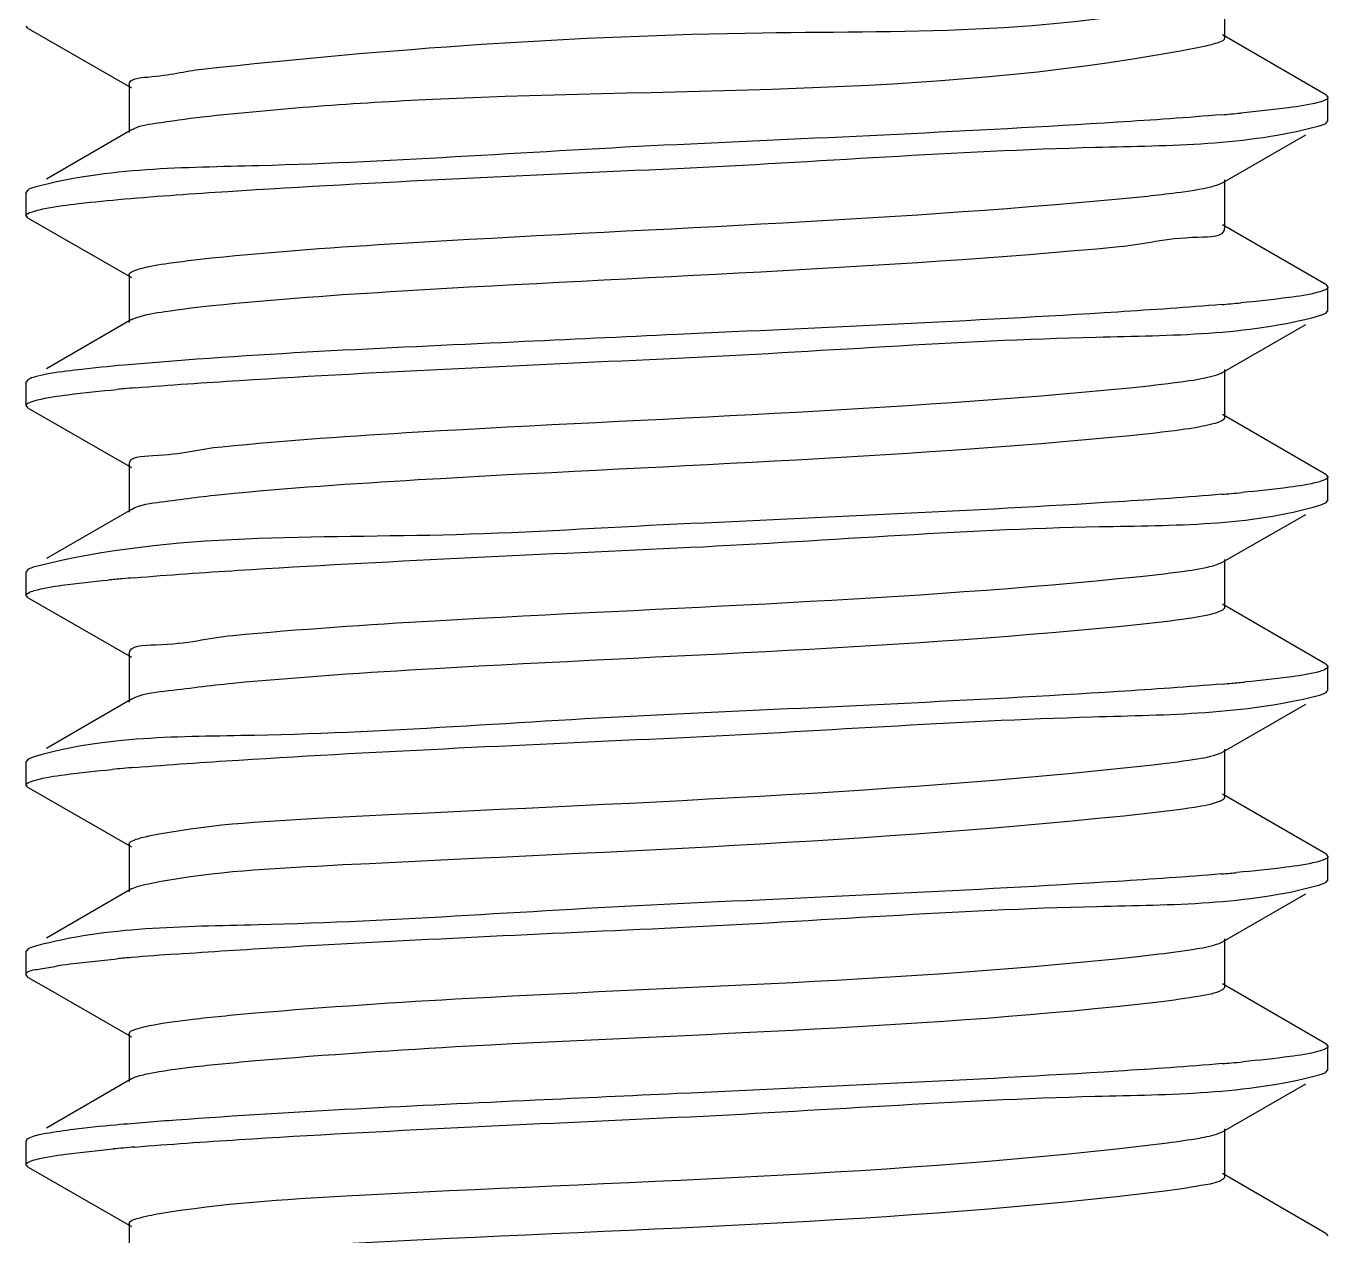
# Model space of a CAD drawing. Extents: x 1247970 to 1725648, y 860327 to 1277876.
# Drawn here: x 1318366.8 to 1318427.9, y 1200254.5 to 1200311.3 of the extents above; entities that cross this region are included whole.
import ezdxf

# ---------------------------------------------------------------- set-up
doc = ezdxf.new("R2010")
doc.units = 0
doc.header["$LTSCALE"] = 1000
doc.header["$MEASUREMENT"] = 0
doc.layers.get('0').update_dxf_attribs({"color": 254})
doc.layers.add('TK', color=4, linetype='Continuous')

# ---------------------------------------------------------------- blocks, each defined once
blk = doc.blocks.new('A$C7BF01818')
at = {"linetype": 'Continuous'}
for p, q in [((-2240.63, 6821.267), (-2240.63, 6823.506)), ((-2296.778, 6821.702), (-2296.878, 6821.817)), ((-2296.778, 6821.702), (-2291.924, 6818.916)), ((-2235.892, 6818.588), (-2240.746, 6821.402)), ((-2292.042, 6819.052), (-2292.042, 6816.813)), ((-2235.892, 6818.588), (-2235.794, 6818.475)), ((-2235.794, 6817.363), (-2235.794, 6818.475)), ((-2235.894, 6817.248), (-2235.794, 6817.363)), ((-2291.926, 6816.948), (-2295.917, 6814.634)), ((-2240.749, 6814.462), (-2236.83, 6816.712)), ((-2296.78, 6814.134), (-2296.878, 6814.021)), ((-2240.63, 6812.359), (-2240.63, 6814.598)), ((-2296.878, 6812.909), (-2296.878, 6814.021)), ((-2296.778, 6812.794), (-2296.878, 6812.909)), ((-2296.778, 6812.794), (-2291.924, 6810.008)), ((-2235.892, 6809.68), (-2240.746, 6812.494)), ((-2292.042, 6810.144), (-2292.042, 6807.904)), ((-2235.892, 6809.68), (-2235.794, 6809.567)), ((-2235.794, 6808.455), (-2235.794, 6809.567)), ((-2291.926, 6808.04), (-2295.917, 6805.726)), ((-2291.926, 6808.04), (-2291.688, 6808.14)), ((-2235.894, 6808.34), (-2235.794, 6808.455)), ((-2240.749, 6805.554), (-2236.83, 6807.804)), ((-2240.63, 6803.45), (-2240.63, 6805.69)), ((-2296.78, 6805.226), (-2296.878, 6805.113)), ((-2296.878, 6804.001), (-2296.878, 6805.113)), ((-2296.778, 6803.886), (-2296.878, 6804.002)), ((-2296.778, 6803.886), (-2291.924, 6801.1)), ((-2235.892, 6800.772), (-2240.746, 6803.585)), ((-2292.042, 6801.236), (-2292.042, 6798.996)), ((-2235.892, 6800.772), (-2235.794, 6800.659)), ((-2235.794, 6799.547), (-2235.794, 6800.658)), ((-2236.178, 6799.322), (-2235.895, 6799.432)), ((-2235.894, 6799.432), (-2235.794, 6799.548)), ((-2291.926, 6799.131), (-2295.917, 6796.818)), ((-2240.749, 6796.646), (-2236.83, 6798.896)), ((-2241.015, 6796.536), (-2240.749, 6796.646)), ((-2240.63, 6794.542), (-2240.63, 6796.782)), ((-2296.78, 6796.318), (-2296.878, 6796.205)), ((-2296.878, 6795.093), (-2296.878, 6796.204)), ((-2296.778, 6794.978), (-2296.878, 6795.093)), ((-2296.778, 6794.978), (-2291.924, 6792.192)), ((-2235.892, 6791.864), (-2240.746, 6794.677)), ((-2292.042, 6792.328), (-2292.042, 6790.088)), ((-2235.892, 6791.864), (-2235.794, 6791.751)), ((-2235.794, 6790.639), (-2235.794, 6791.75)), ((-2235.894, 6790.524), (-2235.794, 6790.638)), ((-2291.926, 6790.223), (-2295.917, 6787.91)), ((-2240.749, 6787.738), (-2236.83, 6789.988)), ((-2240.63, 6785.634), (-2240.63, 6787.874)), ((-2296.78, 6787.41), (-2296.878, 6787.296)), ((-2296.878, 6786.185), (-2296.878, 6787.296)), ((-2296.494, 6787.522), (-2296.779, 6787.41)), ((-2240.879, 6787.677), (-2240.749, 6787.738)), ((-2296.778, 6786.07), (-2296.878, 6786.185)), ((-2296.778, 6786.07), (-2291.924, 6783.284)), ((-2235.892, 6782.956), (-2240.746, 6785.769)), ((-2292.042, 6783.42), (-2292.042, 6781.18)), ((-2235.892, 6782.956), (-2235.794, 6782.842)), ((-2235.794, 6781.731), (-2235.794, 6782.842)), ((-2235.894, 6781.616), (-2235.794, 6781.731)), ((-2291.926, 6781.315), (-2295.917, 6779.002)), ((-2240.749, 6778.83), (-2236.83, 6781.08)), ((-2236.228, 6781.492), (-2235.895, 6781.616)), ((-2240.895, 6778.762), (-2240.749, 6778.83)), ((-2240.63, 6776.726), (-2240.63, 6778.966)), ((-2296.78, 6778.502), (-2296.878, 6778.388)), ((-2296.878, 6777.277), (-2296.878, 6778.388)), ((-2294.801, 6777.803), (-2292.598, 6778.036)), ((-2296.778, 6777.162), (-2296.878, 6777.277)), ((-2296.778, 6777.162), (-2295.843, 6776.625)), ((-2235.892, 6774.048), (-2240.746, 6776.861)), ((-2295.843, 6776.625), (-2291.924, 6774.376)), ((-2292.042, 6774.512), (-2292.042, 6772.272)), ((-2235.892, 6774.048), (-2235.794, 6773.934)), ((-2235.794, 6772.823), (-2235.794, 6773.934)), ((-2235.894, 6772.708), (-2235.794, 6772.823)), ((-2291.926, 6772.407), (-2295.917, 6770.094)), ((-2240.749, 6769.922), (-2236.83, 6772.171)), ((-2296.845, 6769.547), (-2296.878, 6769.48)), ((-2296.878, 6768.369), (-2296.878, 6769.48)), ((-2296.78, 6769.594), (-2296.845, 6769.547)), ((-2240.917, 6769.846), (-2240.749, 6769.922)), ((-2240.63, 6767.818), (-2240.63, 6770.058)), ((-2296.778, 6768.254), (-2296.878, 6768.369)), ((-2296.778, 6768.254), (-2291.924, 6765.467)), ((-2235.892, 6765.14), (-2240.746, 6767.953)), ((-2292.042, 6765.604), (-2292.042, 6763.364)), ((-2235.892, 6765.14), (-2235.794, 6765.026))]:
    blk.add_line(p, q, dxfattribs=at)
for centre, radius, start, end in [((-2249.48, 6921.148), 103.86, 275.0417, 275.30065), ((-2251.023, 6938.6), 121.38, 274.84407, 275.04297), ((-2251.021, 6929.671), 121.359, 274.84415, 275.04351), ((-2249.468, 6912.107), 103.726, 275.04216, 275.30418), ((-2282.829, 6697.29), 107.914, 95.02297, 95.20135), ((-2281.331, 6680.199), 125.071, 94.77787, 95.02114), ((-2250.997, 6920.489), 121.083, 274.84691, 275.04834), ((-2249.375, 6902.166), 102.689, 275.04638, 275.33159), ((-2283.666, 6697.634), 98.624, 95.06146, 95.44465), ((-2281.557, 6673.907), 122.444, 94.8025, 95.06503), ((-2250.896, 6910.419), 119.917, 274.85926, 275.0675), ((-2249.016, 6889.313), 98.728, 275.06259, 275.43996), ((-2283.292, 6684.615), 102.752, 95.04463, 95.33154), ((-2281.456, 6663.829), 123.619, 94.79123, 95.04516), ((-2251.129, 6904.195), 122.612, 274.831, 275.02391), ((-2249.843, 6889.549), 107.909, 275.02444, 275.19997), ((-2282.101, 6662.496), 116.017, 94.86218, 95.19121), ((-2277.545, 6607.946), 170.756, 94.12612, 94.83393), ((-2250.974, 6893.5), 120.818, 274.84961, 275.05295), ((-2249.286, 6874.461), 101.704, 275.05035, 275.35807), ((-2283.193, 6665.705), 103.85, 95.04025, 95.30245), ((-2281.434, 6645.762), 123.87, 94.78939, 95.04017)]:
    blk.add_arc(centre, radius, start, end, dxfattribs=at)
for points, knots in [([(-2288.611, 6819.793), (-2279.885, 6820.758), (-2264.145, 6821.867), (-2248.025, 6821.394), (-2241.193, 6823.209)], [0, 0, 0, 0, 0.553969, 1, 1, 1, 1]), ([(-2288.611, 6817.554), (-2285.018, 6817.951), (-2269.359, 6819.097), (-2253.454, 6818.473), (-2241.6, 6820.876)], [0, 0, 0, 0, 0.230052, 1, 1, 1, 1]), ([(-2241.6, 6820.876), (-2241.354, 6820.926), (-2241.067, 6820.992), (-2240.632, 6821.162), (-2240.631, 6821.267)], [0, 0, 0, 0, 0.706103, 1, 1, 1, 1]), ([(-2292.041, 6819.052), (-2292.043, 6819.368), (-2290.288, 6819.447), (-2289.467, 6819.699), (-2288.611, 6819.793)], [0, 0, 0, 0, 0.268366, 1, 1, 1, 1]), ([(-2235.795, 6818.475), (-2235.795, 6818.418), (-2235.986, 6818.298), (-2236.141, 6818.258), (-2236.261, 6818.227)], [0, 0, 0, 0, 0.314668, 1, 1, 1, 1]), ([(-2236.261, 6818.227), (-2236.712, 6818.106), (-2237.924, 6817.932), (-2239.135, 6817.802), (-2239.885, 6817.732)], [0, 0, 0, 0, 0.382668, 1, 1, 1, 1]), ([(-2291.926, 6816.948), (-2291.596, 6817.139), (-2290.445, 6817.303), (-2289.351, 6817.472), (-2288.611, 6817.554)], [0, 0, 0, 0, 0.338429, 1, 1, 1, 1]), ([(-2240.773, 6817.654), (-2242.399, 6817.516), (-2250.914, 6816.937), (-2259.441, 6816.568), (-2266.336, 6816.248)], [0, 0, 0, 0, 0.191225, 1, 1, 1, 1]), ([(-2236.258, 6817.116), (-2236.185, 6817.135), (-2236.062, 6817.172), (-2235.942, 6817.221), (-2235.895, 6817.248)], [0, 0, 0, 0, 0.580398, 1, 1, 1, 1]), ([(-2266.336, 6815.136), (-2259.79, 6815.44), (-2249.831, 6816.229), (-2239.636, 6816.212), (-2236.258, 6817.116)], [0, 0, 0, 0, 0.652014, 1, 1, 1, 1]), ([(-2266.336, 6816.248), (-2272.876, 6815.944), (-2282.835, 6815.162), (-2293.022, 6815.167), (-2296.406, 6814.27)], [0, 0, 0, 0, 0.651619, 1, 1, 1, 1]), ([(-2292.266, 6813.699), (-2290.643, 6813.841), (-2282.005, 6814.438), (-2273.356, 6814.81), (-2266.336, 6815.136)], [0, 0, 0, 0, 0.188236, 1, 1, 1, 1]), ([(-2296.406, 6814.27), (-2296.48, 6814.251), (-2296.608, 6814.213), (-2296.731, 6814.162), (-2296.779, 6814.134)], [0, 0, 0, 0, 0.582258, 1, 1, 1, 1]), ([(-2245.595, 6813.702), (-2244.698, 6813.786), (-2243.238, 6813.943), (-2241.778, 6814.15), (-2241.227, 6814.292)], [0, 0, 0, 0, 0.613159, 1, 1, 1, 1]), ([(-2241.227, 6814.292), (-2241.131, 6814.317), (-2240.969, 6814.363), (-2240.811, 6814.427), (-2240.75, 6814.462)], [0, 0, 0, 0, 0.58439, 1, 1, 1, 1]), ([(-2295.915, 6813.266), (-2295.417, 6813.359), (-2294.201, 6813.517), (-2292.982, 6813.636), (-2292.266, 6813.699)], [0, 0, 0, 0, 0.413017, 1, 1, 1, 1]), ([(-2288.16, 6810.934), (-2285.193, 6811.243), (-2271.003, 6812.209), (-2256.782, 6812.658), (-2245.595, 6813.702)], [0, 0, 0, 0, 0.209807, 1, 1, 1, 1]), ([(-2296.878, 6812.909), (-2296.878, 6813.01), (-2296.434, 6813.158), (-2296.158, 6813.221), (-2295.915, 6813.266)], [0, 0, 0, 0, 0.287941, 1, 1, 1, 1]), ([(-2245.595, 6811.462), (-2244.361, 6811.578), (-2243.208, 6811.973), (-2240.634, 6811.909), (-2240.631, 6812.359)], [0, 0, 0, 0, 0.733888, 1, 1, 1, 1]), ([(-2288.16, 6808.694), (-2285.193, 6809.004), (-2271.003, 6809.97), (-2256.782, 6810.418), (-2245.595, 6811.462)], [0, 0, 0, 0, 0.209807, 1, 1, 1, 1]), ([(-2291.688, 6810.38), (-2291.264, 6810.521), (-2290.079, 6810.711), (-2288.9, 6810.856), (-2288.16, 6810.934)], [0, 0, 0, 0, 0.375657, 1, 1, 1, 1]), ([(-2292.042, 6810.144), (-2292.042, 6810.193), (-2291.911, 6810.308), (-2291.78, 6810.349), (-2291.688, 6810.38)], [0, 0, 0, 0, 0.33597, 1, 1, 1, 1]), ([(-2236.258, 6809.319), (-2236.708, 6809.199), (-2237.919, 6809.025), (-2239.13, 6808.895), (-2239.879, 6808.825)], [0, 0, 0, 0, 0.382443, 1, 1, 1, 1]), ([(-2235.795, 6809.567), (-2235.795, 6809.51), (-2235.984, 6809.391), (-2236.139, 6809.351), (-2236.258, 6809.319)], [0, 0, 0, 0, 0.314969, 1, 1, 1, 1]), ([(-2291.688, 6808.14), (-2291.264, 6808.281), (-2290.079, 6808.471), (-2288.9, 6808.617), (-2288.16, 6808.694)], [0, 0, 0, 0, 0.375657, 1, 1, 1, 1]), ([(-2240.772, 6808.746), (-2242.399, 6808.608), (-2250.914, 6808.029), (-2259.441, 6807.66), (-2266.336, 6807.34)], [0, 0, 0, 0, 0.191216, 1, 1, 1, 1]), ([(-2266.336, 6806.228), (-2259.778, 6806.533), (-2249.817, 6807.332), (-2239.61, 6807.295), (-2236.242, 6808.212)], [0, 0, 0, 0, 0.65286, 1, 1, 1, 1]), ([(-2236.242, 6808.212), (-2236.173, 6808.231), (-2236.055, 6808.267), (-2235.94, 6808.314), (-2235.895, 6808.34)], [0, 0, 0, 0, 0.578532, 1, 1, 1, 1]), ([(-2266.336, 6807.34), (-2268.888, 6807.221), (-2277.534, 6806.807), (-2286.187, 6806.436), (-2292.266, 6805.902)], [0, 0, 0, 0, 0.295134, 1, 1, 1, 1]), ([(-2291.748, 6804.835), (-2290.122, 6804.971), (-2281.657, 6805.542), (-2273.18, 6805.91), (-2266.336, 6806.228)], [0, 0, 0, 0, 0.19238, 1, 1, 1, 1]), ([(-2292.266, 6805.902), (-2292.982, 6805.839), (-2294.201, 6805.72), (-2295.417, 6805.562), (-2295.915, 6805.47)], [0, 0, 0, 0, 0.586983, 1, 1, 1, 1]), ([(-2241.181, 6805.396), (-2241.095, 6805.419), (-2240.948, 6805.463), (-2240.805, 6805.522), (-2240.75, 6805.554)], [0, 0, 0, 0, 0.580385, 1, 1, 1, 1]), ([(-2295.915, 6805.47), (-2296.097, 6805.436), (-2296.39, 6805.373), (-2296.681, 6805.284), (-2296.78, 6805.226)], [0, 0, 0, 0, 0.618449, 1, 1, 1, 1]), ([(-2245.09, 6804.842), (-2244.287, 6804.921), (-2242.98, 6805.068), (-2241.674, 6805.264), (-2241.181, 6805.396)], [0, 0, 0, 0, 0.612239, 1, 1, 1, 1]), ([(-2296.348, 6804.266), (-2295.877, 6804.384), (-2294.629, 6804.559), (-2293.38, 6804.69), (-2292.612, 6804.759)], [0, 0, 0, 0, 0.386649, 1, 1, 1, 1]), ([(-2287.685, 6802.074), (-2284.621, 6802.377), (-2270.422, 6803.333), (-2256.186, 6803.755), (-2245.09, 6804.842)], [0, 0, 0, 0, 0.216393, 1, 1, 1, 1]), ([(-2296.877, 6804.002), (-2296.876, 6804.064), (-2296.655, 6804.189), (-2296.483, 6804.232), (-2296.348, 6804.266)], [0, 0, 0, 0, 0.309926, 1, 1, 1, 1]), ([(-2245.09, 6802.603), (-2244.287, 6802.681), (-2242.98, 6802.828), (-2241.674, 6803.024), (-2241.181, 6803.156)], [0, 0, 0, 0, 0.612239, 1, 1, 1, 1]), ([(-2241.181, 6803.156), (-2241.04, 6803.194), (-2240.856, 6803.242), (-2240.632, 6803.383), (-2240.632, 6803.45)], [0, 0, 0, 0, 0.684751, 1, 1, 1, 1]), ([(-2287.685, 6799.834), (-2284.621, 6800.137), (-2270.422, 6801.094), (-2256.186, 6801.515), (-2245.09, 6802.603)], [0, 0, 0, 0, 0.216393, 1, 1, 1, 1]), ([(-2292.041, 6801.236), (-2292.041, 6801.632), (-2289.79, 6801.629), (-2288.769, 6801.966), (-2287.685, 6802.074)], [0, 0, 0, 0, 0.266621, 1, 1, 1, 1]), ([(-2235.795, 6800.659), (-2235.795, 6800.604), (-2235.976, 6800.486), (-2236.127, 6800.447), (-2236.242, 6800.415)], [0, 0, 0, 0, 0.316502, 1, 1, 1, 1]), ([(-2236.242, 6800.415), (-2236.687, 6800.294), (-2237.888, 6800.121), (-2239.088, 6799.991), (-2239.833, 6799.921)], [0, 0, 0, 0, 0.381366, 1, 1, 1, 1]), ([(-2291.925, 6799.131), (-2291.514, 6799.371), (-2290.033, 6799.532), (-2288.64, 6799.739), (-2287.685, 6799.834)], [0, 0, 0, 0, 0.331048, 1, 1, 1, 1]), ([(-2240.766, 6799.838), (-2242.392, 6799.7), (-2250.91, 6799.121), (-2259.439, 6798.752), (-2266.336, 6798.431)], [0, 0, 0, 0, 0.191151, 1, 1, 1, 1]), ([(-2266.336, 6797.32), (-2259.728, 6797.627), (-2249.762, 6798.48), (-2239.5, 6798.346), (-2236.178, 6799.322)], [0, 0, 0, 0, 0.656401, 1, 1, 1, 1]), ([(-2266.336, 6798.431), (-2269.789, 6798.271), (-2279.763, 6797.594), (-2289.976, 6798.065), (-2296.348, 6796.469)], [0, 0, 0, 0, 0.344794, 1, 1, 1, 1]), ([(-2291.808, 6795.922), (-2290.182, 6796.058), (-2281.697, 6796.633), (-2273.201, 6797.001), (-2266.336, 6797.32)], [0, 0, 0, 0, 0.191892, 1, 1, 1, 1]), ([(-2296.348, 6796.469), (-2296.435, 6796.447), (-2296.582, 6796.406), (-2296.725, 6796.35), (-2296.779, 6796.318)], [0, 0, 0, 0, 0.588335, 1, 1, 1, 1]), ([(-2244.609, 6795.983), (-2243.857, 6796.06), (-2242.655, 6796.206), (-2241.45, 6796.397), (-2241.015, 6796.536)], [0, 0, 0, 0, 0.623276, 1, 1, 1, 1]), ([(-2296.494, 6795.318), (-2296.071, 6795.442), (-2294.909, 6795.614), (-2293.749, 6795.744), (-2293.024, 6795.813)], [0, 0, 0, 0, 0.376638, 1, 1, 1, 1]), ([(-2287.184, 6793.214), (-2284.027, 6793.512), (-2269.835, 6794.458), (-2255.601, 6794.848), (-2244.609, 6795.983)], [0, 0, 0, 0, 0.223012, 1, 1, 1, 1]), ([(-2296.877, 6795.093), (-2296.877, 6795.142), (-2296.727, 6795.252), (-2296.593, 6795.289), (-2296.494, 6795.318)], [0, 0, 0, 0, 0.323192, 1, 1, 1, 1]), ([(-2241.015, 6794.297), (-2240.916, 6794.328), (-2240.776, 6794.371), (-2240.631, 6794.49), (-2240.632, 6794.542)], [0, 0, 0, 0, 0.66776, 1, 1, 1, 1]), ([(-2244.609, 6793.743), (-2243.857, 6793.821), (-2242.655, 6793.966), (-2241.45, 6794.157), (-2241.015, 6794.297)], [0, 0, 0, 0, 0.623276, 1, 1, 1, 1]), ([(-2287.184, 6790.974), (-2284.027, 6791.272), (-2269.835, 6792.218), (-2255.601, 6792.608), (-2244.609, 6793.743)], [0, 0, 0, 0, 0.223012, 1, 1, 1, 1]), ([(-2292.041, 6792.328), (-2292.039, 6792.768), (-2289.522, 6792.715), (-2288.392, 6793.1), (-2287.184, 6793.214)], [0, 0, 0, 0, 0.266176, 1, 1, 1, 1]), ([(-2236.178, 6791.526), (-2236.601, 6791.401), (-2237.766, 6791.229), (-2238.929, 6791.099), (-2239.656, 6791.03)], [0, 0, 0, 0, 0.37646, 1, 1, 1, 1]), ([(-2235.795, 6791.751), (-2235.795, 6791.702), (-2235.945, 6791.592), (-2236.079, 6791.555), (-2236.178, 6791.526)], [0, 0, 0, 0, 0.32323, 1, 1, 1, 1]), ([(-2291.925, 6790.223), (-2291.47, 6790.488), (-2289.811, 6790.646), (-2288.256, 6790.873), (-2287.184, 6790.974)], [0, 0, 0, 0, 0.328051, 1, 1, 1, 1]), ([(-2240.738, 6790.932), (-2242.364, 6790.794), (-2250.891, 6790.214), (-2259.429, 6789.844), (-2266.336, 6789.523)], [0, 0, 0, 0, 0.190917, 1, 1, 1, 1]), ([(-2266.336, 6788.412), (-2259.835, 6788.714), (-2249.885, 6789.463), (-2239.735, 6789.517), (-2236.321, 6790.375)], [0, 0, 0, 0, 0.648907, 1, 1, 1, 1]), ([(-2236.321, 6790.375), (-2236.235, 6790.397), (-2236.09, 6790.438), (-2235.949, 6790.493), (-2235.895, 6790.524)], [0, 0, 0, 0, 0.587137, 1, 1, 1, 1]), ([(-2266.336, 6789.523), (-2272.943, 6789.217), (-2282.909, 6788.365), (-2293.171, 6788.497), (-2296.494, 6787.522)], [0, 0, 0, 0, 0.656345, 1, 1, 1, 1]), ([(-2291.781, 6787.016), (-2290.155, 6787.152), (-2281.679, 6787.725), (-2273.192, 6788.094), (-2266.336, 6788.412)], [0, 0, 0, 0, 0.192106, 1, 1, 1, 1]), ([(-2244.153, 6787.123), (-2243.452, 6787.199), (-2242.359, 6787.345), (-2241.253, 6787.528), (-2240.879, 6787.677)], [0, 0, 0, 0, 0.636245, 1, 1, 1, 1]), ([(-2296.43, 6786.428), (-2295.985, 6786.549), (-2294.784, 6786.723), (-2293.584, 6786.853), (-2292.839, 6786.922)], [0, 0, 0, 0, 0.381445, 1, 1, 1, 1]), ([(-2291.122, 6783.801), (-2288.528, 6784.34), (-2272.789, 6785.239), (-2257.124, 6785.707), (-2244.153, 6787.123)], [0, 0, 0, 0, 0.168766, 1, 1, 1, 1]), ([(-2296.877, 6786.185), (-2296.877, 6786.24), (-2296.695, 6786.358), (-2296.544, 6786.397), (-2296.43, 6786.428)], [0, 0, 0, 0, 0.316455, 1, 1, 1, 1]), ([(-2244.153, 6784.883), (-2243.452, 6784.96), (-2242.359, 6785.105), (-2241.253, 6785.288), (-2240.879, 6785.437)], [0, 0, 0, 0, 0.636245, 1, 1, 1, 1]), ([(-2240.879, 6785.437), (-2240.813, 6785.463), (-2240.715, 6785.501), (-2240.631, 6785.596), (-2240.631, 6785.634)], [0, 0, 0, 0, 0.644146, 1, 1, 1, 1]), ([(-2291.122, 6781.561), (-2288.528, 6782.1), (-2272.789, 6782.999), (-2257.124, 6783.467), (-2244.153, 6784.883)], [0, 0, 0, 0, 0.168766, 1, 1, 1, 1]), ([(-2292.041, 6783.42), (-2292.04, 6783.52), (-2291.631, 6783.688), (-2291.355, 6783.752), (-2291.122, 6783.801)], [0, 0, 0, 0, 0.295566, 1, 1, 1, 1]), ([(-2236.321, 6782.579), (-2236.792, 6782.46), (-2238.043, 6782.285), (-2239.293, 6782.154), (-2240.063, 6782.084)], [0, 0, 0, 0, 0.386315, 1, 1, 1, 1]), ([(-2235.796, 6782.842), (-2235.796, 6782.78), (-2236.015, 6782.655), (-2236.187, 6782.612), (-2236.321, 6782.579)], [0, 0, 0, 0, 0.31003, 1, 1, 1, 1]), ([(-2240.803, 6782.019), (-2242.43, 6781.881), (-2250.935, 6781.304), (-2259.452, 6780.935), (-2266.336, 6780.615)], [0, 0, 0, 0, 0.191461, 1, 1, 1, 1]), ([(-2291.924, 6781.315), (-2291.829, 6781.371), (-2291.561, 6781.462), (-2291.289, 6781.526), (-2291.122, 6781.561)], [0, 0, 0, 0, 0.392551, 1, 1, 1, 1]), ([(-2266.336, 6779.504), (-2259.768, 6779.809), (-2249.805, 6780.619), (-2239.587, 6780.563), (-2236.228, 6781.492)], [0, 0, 0, 0, 0.653604, 1, 1, 1, 1]), ([(-2266.336, 6780.615), (-2272.893, 6780.311), (-2282.855, 6779.512), (-2293.061, 6779.548), (-2296.43, 6778.632)], [0, 0, 0, 0, 0.652821, 1, 1, 1, 1]), ([(-2289.832, 6778.26), (-2288.229, 6778.376), (-2280.401, 6778.865), (-2272.566, 6779.215), (-2266.336, 6779.504)], [0, 0, 0, 0, 0.20485, 1, 1, 1, 1]), ([(-2243.724, 6778.263), (-2243.125, 6778.333), (-2242.179, 6778.463), (-2241.227, 6778.635), (-2240.895, 6778.762)], [0, 0, 0, 0, 0.628528, 1, 1, 1, 1]), ([(-2296.43, 6778.632), (-2296.499, 6778.613), (-2296.618, 6778.577), (-2296.734, 6778.528), (-2296.779, 6778.502)], [0, 0, 0, 0, 0.579485, 1, 1, 1, 1]), ([(-2286.111, 6775.495), (-2282.777, 6775.782), (-2268.649, 6776.712), (-2254.465, 6777.018), (-2243.724, 6778.263)], [0, 0, 0, 0, 0.236347, 1, 1, 1, 1]), ([(-2296.878, 6777.277), (-2296.879, 6777.472), (-2295.84, 6777.594), (-2295.322, 6777.736), (-2294.801, 6777.803)], [0, 0, 0, 0, 0.270884, 1, 1, 1, 1]), ([(-2243.724, 6776.023), (-2243.074, 6776.099), (-2242.094, 6776.247), (-2241.081, 6776.415), (-2240.772, 6776.577)], [0, 0, 0, 0, 0.651691, 1, 1, 1, 1]), ([(-2240.772, 6776.577), (-2240.734, 6776.597), (-2240.672, 6776.632), (-2240.631, 6776.699), (-2240.631, 6776.726)], [0, 0, 0, 0, 0.611698, 1, 1, 1, 1]), ([(-2286.111, 6773.255), (-2282.777, 6773.543), (-2268.649, 6774.472), (-2254.465, 6774.778), (-2243.724, 6776.023)], [0, 0, 0, 0, 0.236347, 1, 1, 1, 1]), ([(-2290.875, 6774.941), (-2290.226, 6775.061), (-2288.638, 6775.262), (-2287.047, 6775.414), (-2286.111, 6775.495)], [0, 0, 0, 0, 0.412729, 1, 1, 1, 1]), ([(-2292.042, 6774.512), (-2292.042, 6774.633), (-2291.503, 6774.809), (-2291.17, 6774.886), (-2290.875, 6774.941)], [0, 0, 0, 0, 0.287536, 1, 1, 1, 1]), ([(-2235.795, 6773.934), (-2235.795, 6773.88), (-2235.97, 6773.765), (-2236.117, 6773.726), (-2236.228, 6773.695)], [0, 0, 0, 0, 0.317935, 1, 1, 1, 1]), ([(-2290.875, 6772.701), (-2290.226, 6772.821), (-2288.638, 6773.022), (-2287.047, 6773.174), (-2286.111, 6773.255)], [0, 0, 0, 0, 0.412729, 1, 1, 1, 1]), ([(-2236.228, 6773.695), (-2236.668, 6773.573), (-2237.859, 6773.4), (-2239.049, 6773.27), (-2239.789, 6773.201)], [0, 0, 0, 0, 0.380447, 1, 1, 1, 1]), ([(-2291.926, 6772.407), (-2291.806, 6772.477), (-2291.452, 6772.584), (-2291.097, 6772.66), (-2290.875, 6772.701)], [0, 0, 0, 0, 0.380709, 1, 1, 1, 1]), ([(-2240.76, 6773.114), (-2242.386, 6772.976), (-2250.905, 6772.397), (-2259.437, 6772.027), (-2266.336, 6771.707)], [0, 0, 0, 0, 0.19109, 1, 1, 1, 1]), ([(-2266.336, 6770.596), (-2259.796, 6770.899), (-2249.837, 6771.682), (-2239.649, 6771.676), (-2236.266, 6772.573)], [0, 0, 0, 0, 0.651651, 1, 1, 1, 1]), ([(-2236.266, 6772.573), (-2236.192, 6772.593), (-2236.066, 6772.63), (-2235.943, 6772.68), (-2235.895, 6772.708)], [0, 0, 0, 0, 0.581325, 1, 1, 1, 1]), ([(-2266.336, 6771.707), (-2268.551, 6771.604), (-2276.385, 6771.236), (-2284.221, 6770.87), (-2289.832, 6770.463)], [0, 0, 0, 0, 0.282757, 1, 1, 1, 1]), ([(-2289.832, 6770.463), (-2290.772, 6770.394), (-2292.431, 6770.264), (-2294.086, 6770.098), (-2294.801, 6770.006)], [0, 0, 0, 0, 0.566973, 1, 1, 1, 1]), ([(-2291.777, 6769.2), (-2290.15, 6769.336), (-2281.676, 6769.909), (-2273.19, 6770.278), (-2266.336, 6770.596)], [0, 0, 0, 0, 0.192166, 1, 1, 1, 1]), ([(-2294.801, 6770.006), (-2295.237, 6769.95), (-2295.896, 6769.842), (-2296.576, 6769.712), (-2296.78, 6769.594)], [0, 0, 0, 0, 0.651477, 1, 1, 1, 1]), ([(-2243.32, 6769.403), (-2242.819, 6769.466), (-2242.014, 6769.581), (-2241.208, 6769.739), (-2240.917, 6769.846)], [0, 0, 0, 0, 0.619309, 1, 1, 1, 1]), ([(-2296.411, 6768.617), (-2295.961, 6768.737), (-2294.75, 6768.911), (-2293.539, 6769.041), (-2292.79, 6769.111)], [0, 0, 0, 0, 0.382709, 1, 1, 1, 1]), ([(-2290.6, 6766.081), (-2287.713, 6766.563), (-2271.913, 6767.574), (-2256.095, 6767.821), (-2243.32, 6769.403)], [0, 0, 0, 0, 0.185252, 1, 1, 1, 1]), ([(-2296.877, 6768.369), (-2296.877, 6768.425), (-2296.686, 6768.545), (-2296.531, 6768.585), (-2296.411, 6768.617)], [0, 0, 0, 0, 0.314691, 1, 1, 1, 1]), ([(-2243.32, 6767.164), (-2242.723, 6767.238), (-2241.866, 6767.393), (-2240.928, 6767.536), (-2240.695, 6767.717)], [0, 0, 0, 0, 0.670326, 1, 1, 1, 1]), ([(-2240.695, 6767.717), (-2240.676, 6767.732), (-2240.646, 6767.76), (-2240.63, 6767.801), (-2240.631, 6767.818)], [0, 0, 0, 0, 0.569632, 1, 1, 1, 1]), ([(-2290.6, 6763.841), (-2287.713, 6764.323), (-2271.913, 6765.335), (-2256.095, 6765.581), (-2243.32, 6767.164)], [0, 0, 0, 0, 0.185252, 1, 1, 1, 1]), ([(-2292.042, 6765.604), (-2292.041, 6765.749), (-2291.358, 6765.926), (-2290.963, 6766.02), (-2290.6, 6766.081)], [0, 0, 0, 0, 0.282937, 1, 1, 1, 1])]:
    blk.add_open_spline(points, degree=3, knots=knots, dxfattribs=at)

msp = doc.modelspace()

# ---------------------------------------------------------------- block references
at = {"layer": 'TK'}
msp.add_blockref('A$C7BF01818', (1320663.701, 1193489.485), dxfattribs=at)

doc.saveas('drawing.dxf')
